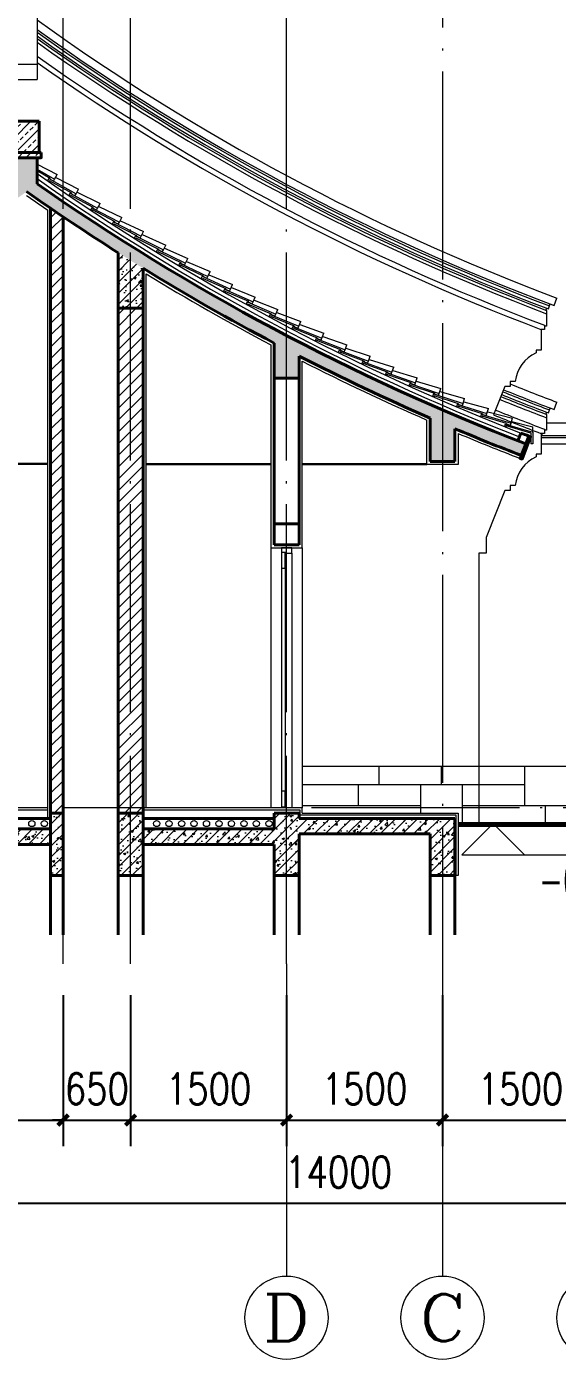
# Model space of a CAD drawing. Extents: x 577108 to 1042908, y 41950 to 81950.
# Drawn here: x 958592 to 963697, y 62595 to 75405 of the extents above; entities that cross this region are included whole.
import ezdxf
from ezdxf.enums import TextEntityAlignment as Align

# ---------------------------------------------------------------- set-up
doc = ezdxf.new("R2010")
doc.units = 0
doc.header["$LTSCALE"] = 1000
doc.header["$MEASUREMENT"] = 0
doc.linetypes.add('DOTE', pattern=[2.42, 2, -0.2, 0.02, -0.2])
doc.layers.get('0').update_dxf_attribs({"linetype": 'CONTINUOUS', "lineweight": 13})
doc.layers.get('Defpoints').update_dxf_attribs({"linetype": 'CONTINUOUS', "lineweight": 5})
for name, color, linetype, lineweight in [('AXIS', 3, 'CONTINUOUS', 15), ('AXIS_TEXT', 7, 'CONTINUOUS', 20), ('DIM_ELEV', 3, 'CONTINUOUS', 15), ('DOTE', 1, 'DOTE', 0), ('hatch', 8, 'CONTINUOUS', 5), ('LM-1', 7, 'CONTINUOUS', 18), ('LM-L', 7, 'CONTINUOUS', 15), ('LM-S', 8, 'CONTINUOUS', 5), ('PUB_HATCH', 8, 'CONTINUOUS', 5), ('PUB_TEXT', 7, 'CONTINUOUS', 20), ('REVISION', 1, 'CONTINUOUS', 5), ('wall', 2, 'CONTINUOUS', 40), ('瓦1', 8, 'CONTINUOUS', 15), ('瓦2', 2, 'CONTINUOUS', 15)]:
    doc.layers.add(name, color=color, linetype=linetype, lineweight=lineweight)
doc.styles.add('_TCH_AXIS', font='COMPLEX', dxfattribs={"bigfont": 'GBCBIG'})
doc.styles.add('_TCH_DIM', font='SIMPLEX', dxfattribs={"bigfont": 'GBCBIG'})
doc.styles.add('COMPLEX', font='COMPLEX')
doc.styles.add('DIM_FONT', font='SIMPLEX.shx', dxfattribs={"width": 0.8, "bigfont": 'hztxt.shx'})
doc.dimstyles.new('DIMN', dxfattribs={"dimtxt": 300, "dimasz": 100, "dimexe": 250, "dimexo": 300, "dimgap": 150, "dimtad": 1, "dimdec": 0, "dimzin": 0, "dimdsep": 46, "dimtxsty": 'DIM_FONT', "dimblk": 'ARCHTICK', "dimcen": 0.09, "dimclrt": 7, "dimazin": 2, "dimtfac": 1, "dimtdec": 0, "dimtix": 1, "dimtmove": 2, "dimatfit": 3, "dimldrblk": 'ARCHTICK', "dimfxl": 0, "dimtolj": 1, "dimtzin": 0, "dimarcsym": 0})
pattern_1 = [(45, (2780.93, -393083.01), (-53.0330086, 53.0330086), []), (50, (2780.93, -393083), (215.178055, -18.82564), [22.5, -247.5]), (355, (2780.93, -393083), (-41.6254, 225.65764), [18, -198]), (100.4514, (2798.86, -393084.58), (173.552815, 206.831863), [19.122057, -210.342634]), (46.1842, (2780.93, -393023), (320.172315, -49.655704), [33.75, -371.25]), (96.6356, (2807.6, -393027.14), (280.39881, 292.23536), [28.68309, -315.5139]), (351.1842, (2780.93, -393023), (280.39858, 292.23558), [27, -297]), (21, (2810.93, -393038), (179.072116, -120.785667), [22.5, -247.5]), (326, (2810.93, -393038), (72.9946, 217.545014), [18, -198]), (71.4514, (2825.85, -393048.07), (252.06679, 96.75915), [19.122057, -210.342634]), (37.5, (2780.93, -393083.01), (3.6479566, 99.868156), [0, -195.6, 0, -201, 0, -198.75]), (7.5, (2780.93, -393083.01), (78.920861, 118.323514), [0, -114.6, 0, -191.1, 0, -75.75]), (327.5, (2714.03, -393083.01), (160.146731, -6.7664615), [0, -75, 0, -234, 0, -310.5]), (317.5, (2684.03, -393083), (174.95585, 30.031495), [0, -97.5, 0, -155.4, 0, -220.5])]
pattern_2 = [(45, (2780.93, -393025.71), (-56.427121, 56.427121), [])]
pattern_3 = [(45, (2780.93, -393083.01), (-53.0330086, 53.0330086), []), (50, (2780.93, -393083), (215.178055, -18.82564), [22.5, -247.5]), (355, (2780.93, -393083), (-41.6254, 225.65764), [18, -198]), (100.4514, (2798.86, -393084.58), (173.552815, 206.831863), [19.122057, -210.342634]), (46.1842, (2780.93, -393023), (320.172315, -49.655704), [33.75, -371.25]), (96.6356, (2807.6, -393027.14), (280.39881, 292.23536), [28.68309, -315.5139]), (351.1842, (2780.93, -393023), (280.39858, 292.23558), [27, -297]), (21, (2810.93, -393038), (179.072116, -120.785667), [22.5, -247.5]), (326, (2810.93, -393038), (72.9946, 217.545014), [18, -198]), (71.4514, (2825.85, -393048.07), (252.06679, 96.75915), [19.122057, -210.342634]), (37.5, (2780.93, -393083.01), (3.6479566, 99.868156), [0, -195.6, 0, -201, 0, -198.75]), (7.5, (2780.93, -393083.01), (78.920861, 118.323514), [0, -114.6, 0, -191.1, 0, -75.75]), (327.5, (2714.03, -393083.01), (160.146731, -6.7664615), [0, -75, 0, -234, 0, -310.5]), (317.5, (2684.03, -393083), (174.95585, 30.031495), [0, -97.5, 0, -155.4, 0, -220.5])]
pattern_4 = [(45, (0, 0), (-53.0330086, 53.0330086), []), (50, (0, 0), (215.178055, -18.82564), [22.5, -247.5]), (355, (0, 0), (-41.6254, 225.65764), [18, -198]), (100.4514, (17.93, -1.57), (173.552815, 206.831863), [19.122057, -210.342634]), (46.1842, (1e-14, 60), (320.172315, -49.655704), [33.75, -371.25]), (96.6356, (26.68, 55.86), (280.39881, 292.23536), [28.68309, -315.5139]), (351.1842, (1e-14, 60), (280.39858, 292.23558), [27, -297]), (21, (30, 45), (179.072116, -120.785667), [22.5, -247.5]), (326, (30, 45), (72.9946, 217.545014), [18, -198]), (71.4514, (44.92, 34.93), (252.06679, 96.75915), [19.122057, -210.342634]), (37.5, (0, 0), (3.6479566, 99.868156), [0, -195.6, 0, -201, 0, -198.75]), (7.5, (0, 0), (78.920861, 118.323514), [0, -114.6, 0, -191.1, 0, -75.75]), (327.5, (-66.9, 1e-14), (160.146731, -6.7664615), [0, -75, 0, -234, 0, -310.5]), (317.5, (-96.9, 2e-14), (174.95585, 30.031495), [0, -97.5, 0, -155.4, 0, -220.5])]

# ---------------------------------------------------------------- blocks, each defined once
blk = doc.blocks.new('wa1')
at = {"layer": '瓦1'}
for p in [(-296, 55), (-47, 71)]:
    blk.add_line(p, (-291, 105), dxfattribs=at)
at = {"layer": '瓦2', "color": 2}
for p, q in [((-298, 33), (-296, 55)), ((-298, 33), (-258, 29)), ((2, 25), (-296, 55)), ((-258, 36), (-14, 11)), ((-258, 36), (-258, 29)), ((-14, 11), (-15, 1)), ((-15, 1), (0, 0)), ((2, 25), (0, 0))]:
    blk.add_line(p, q, dxfattribs=at)
blk = doc.blocks.new('_ArchTick')
at = {"color": 0, "linetype": 'ByBlock', "const_width": 0.4}
blk.add_lwpolyline([(-0.5, -0.5), (0.5, 0.5)], dxfattribs=at)
blk = doc.blocks.new('*D166')
at = {"layer": 'AXIS', "color": 0, "lineweight": -2, "transparency": 16777216}
for p, q in [((962592, 66095), (962592, 64645)), ((964092, 66095), (964092, 64645)), ((962592, 64895), (964092, 64895))]:
    blk.add_line(p, q, dxfattribs=at)
at = {"layer": 'Defpoints', "color": 0, "transparency": 16777216}
for p in [(962592, 66395), (964092, 66395), (964092, 64895)]:
    blk.add_point(p, dxfattribs=at)
at = {"layer": 'AXIS', "color": 0, "lineweight": -2, "transparency": 16777216, "xscale": 100, "yscale": 100, "zscale": 100, "rotation": 180}
blk.add_blockref('_ArchTick', (962592, 64895), dxfattribs=at)
at = {"layer": 'AXIS', "color": 0, "lineweight": -2, "transparency": 16777216, "xscale": 100, "yscale": 100, "zscale": 100}
blk.add_blockref('_ArchTick', (964092, 64895), dxfattribs=at)
at = {"layer": 'AXIS', "color": 7, "transparency": 16777216, "insert": (963342, 65195), "char_height": 300, "attachment_point": 5, "style": 'DIM_FONT'}
blk.add_mtext('\\A1;1500', dxfattribs=at)
blk = doc.blocks.new('*D167')
at = {"layer": 'AXIS', "color": 0, "lineweight": -2, "transparency": 16777216}
for p, q in [((961092, 66095), (961092, 64645)), ((962592, 66095), (962592, 64645)), ((961092, 64895), (962592, 64895))]:
    blk.add_line(p, q, dxfattribs=at)
at = {"layer": 'Defpoints', "color": 0, "transparency": 16777216}
for p in [(961092, 66395), (962592, 66395), (962592, 64895)]:
    blk.add_point(p, dxfattribs=at)
at = {"layer": 'AXIS', "color": 0, "lineweight": -2, "transparency": 16777216, "xscale": 100, "yscale": 100, "zscale": 100, "rotation": 180}
blk.add_blockref('_ArchTick', (961092, 64895), dxfattribs=at)
at = {"layer": 'AXIS', "color": 0, "lineweight": -2, "transparency": 16777216, "xscale": 100, "yscale": 100, "zscale": 100}
blk.add_blockref('_ArchTick', (962592, 64895), dxfattribs=at)
at = {"layer": 'AXIS', "color": 7, "transparency": 16777216, "insert": (961842, 65195), "char_height": 300, "attachment_point": 5, "style": 'DIM_FONT'}
blk.add_mtext('\\A1;1500', dxfattribs=at)
blk = doc.blocks.new('*D168')
at = {"layer": 'AXIS', "color": 0, "lineweight": -2, "transparency": 16777216}
for p, q in [((959592, 66095), (959592, 64645)), ((961092, 66095), (961092, 64645)), ((959592, 64895), (961092, 64895))]:
    blk.add_line(p, q, dxfattribs=at)
at = {"layer": 'Defpoints', "color": 0, "transparency": 16777216}
for p in [(959592, 66395), (961092, 66395), (961092, 64895)]:
    blk.add_point(p, dxfattribs=at)
at = {"layer": 'AXIS', "color": 0, "lineweight": -2, "transparency": 16777216, "xscale": 100, "yscale": 100, "zscale": 100, "rotation": 180}
blk.add_blockref('_ArchTick', (959592, 64895), dxfattribs=at)
at = {"layer": 'AXIS', "color": 0, "lineweight": -2, "transparency": 16777216, "xscale": 100, "yscale": 100, "zscale": 100}
blk.add_blockref('_ArchTick', (961092, 64895), dxfattribs=at)
at = {"layer": 'AXIS', "color": 7, "transparency": 16777216, "insert": (960342, 65195), "char_height": 300, "attachment_point": 5, "style": 'DIM_FONT'}
blk.add_mtext('\\A1;1500', dxfattribs=at)
blk = doc.blocks.new('*D169')
at = {"layer": 'AXIS', "color": 0, "lineweight": -2, "transparency": 16777216}
for p, q in [((958942, 66095), (958942, 64645)), ((959592, 66095), (959592, 64645)), ((958942, 64895), (958842, 64895)), ((958942, 64895), (959592, 64895)), ((959592, 64895), (959692, 64895))]:
    blk.add_line(p, q, dxfattribs=at)
at = {"layer": 'Defpoints', "color": 0, "transparency": 16777216}
for p in [(958942, 66395), (959592, 66395), (959592, 64895)]:
    blk.add_point(p, dxfattribs=at)
at = {"layer": 'AXIS', "color": 0, "lineweight": -2, "transparency": 16777216, "xscale": 100, "yscale": 100, "zscale": 100}
blk.add_blockref('_ArchTick', (958942, 64895), dxfattribs=at)
at = {"layer": 'AXIS', "color": 0, "lineweight": -2, "transparency": 16777216, "xscale": 100, "yscale": 100, "zscale": 100, "rotation": 180}
blk.add_blockref('_ArchTick', (959592, 64895), dxfattribs=at)
at = {"layer": 'AXIS', "color": 7, "transparency": 16777216, "insert": (959267, 65195), "char_height": 300, "attachment_point": 5, "style": 'DIM_FONT'}
blk.add_mtext('\\A1;650', dxfattribs=at)
blk = doc.blocks.new('*D170')
at = {"layer": 'AXIS', "color": 0, "lineweight": -2, "transparency": 16777216}
for p, q in [((956092, 66095), (956092, 64645)), ((958942, 66095), (958942, 64645)), ((956092, 64895), (958942, 64895))]:
    blk.add_line(p, q, dxfattribs=at)
at = {"layer": 'Defpoints', "color": 0, "transparency": 16777216}
for p in [(956092, 66395), (958942, 66395), (958942, 64895)]:
    blk.add_point(p, dxfattribs=at)
at = {"layer": 'AXIS', "color": 0, "lineweight": -2, "transparency": 16777216, "xscale": 100, "yscale": 100, "zscale": 100, "rotation": 180}
blk.add_blockref('_ArchTick', (956092, 64895), dxfattribs=at)
at = {"layer": 'AXIS', "color": 0, "lineweight": -2, "transparency": 16777216, "xscale": 100, "yscale": 100, "zscale": 100}
blk.add_blockref('_ArchTick', (958942, 64895), dxfattribs=at)
at = {"layer": 'AXIS', "color": 7, "transparency": 16777216, "insert": (957517, 65195), "char_height": 300, "attachment_point": 5, "style": 'DIM_FONT'}
blk.add_mtext('\\A1;2850', dxfattribs=at)
blk = doc.blocks.new('*D173')
at = {"layer": 'AXIS', "color": 0, "lineweight": -2, "transparency": 16777216}
for p, q in [((954592, 66095), (954592, 63845)), ((968592, 66095), (968592, 63845)), ((954592, 64095), (968592, 64095))]:
    blk.add_line(p, q, dxfattribs=at)
at = {"layer": 'Defpoints', "color": 0, "transparency": 16777216}
for p in [(954592, 66395), (968592, 66395), (968592, 64095)]:
    blk.add_point(p, dxfattribs=at)
at = {"layer": 'AXIS', "color": 0, "lineweight": -2, "transparency": 16777216, "xscale": 100, "yscale": 100, "zscale": 100, "rotation": 180}
blk.add_blockref('_ArchTick', (954592, 64095), dxfattribs=at)
at = {"layer": 'AXIS', "color": 0, "lineweight": -2, "transparency": 16777216, "xscale": 100, "yscale": 100, "zscale": 100}
blk.add_blockref('_ArchTick', (968592, 64095), dxfattribs=at)
at = {"layer": 'AXIS', "color": 7, "transparency": 16777216, "insert": (961592, 64395), "char_height": 300, "attachment_point": 5, "style": 'DIM_FONT'}
blk.add_mtext('\\A1;14000', dxfattribs=at)
blk = doc.blocks.new('_AXISO')
blk.add_circle((0, 0), 0.5)
at = {"layer": 'AXIS_TEXT', "style": 'COMPLEX', "width": 1.041667}
blk.add_attdef('A', text='', height=0.56, dxfattribs=at).set_placement((-0.25, -0.28), (0.25, -0.28), align=Align.FIT)

msp = doc.modelspace()

# ---------------------------------------------------------------- hatches: boundary and pattern name
at = {"layer": 'hatch'}
h = msp.add_hatch(dxfattribs=at)
h.set_pattern_fill('天然石材', color=256, scale=20, style=0)
h.set_pattern_definition([(45, (-99998.18, -368403.62), (-75.236162, 75.236162), []), (45, (-99961.18, -368441.82), (-75.236162, 75.236162), [42, -24])])
h.paths.add_polyline_path([(958711.9562, 74495.1001), (958471.9562, 74495.1001), (958471.9562, 74195.1001), (958711.9562, 74195.1001)])
h.paths.add_polyline_path([(958731.9562, 74195.1001), (958451.9562, 74195.1001), (958451.9562, 74145.1001), (958731.9562, 74145.1001)])
h = msp.add_hatch(dxfattribs=at)
h.set_pattern_fill('钢筋混凝土', color=256, scale=30, style=0)
h.set_pattern_definition(pattern_1)
h.paths.add_polyline_path([(958491.9562, 73895.1001, -0.0607177115), (953791.9562, 71395.1001), (953835.0776, 71283.1155, 0.0077609836), (954471.9562, 71539.7758), (954471.9562, 70995.1001), (954541.9562, 70995.1001), (954541.9562, 70925.1001), (954711.9562, 70925.1001), (954711.9562, 71642.5246, 0.0157579021), (955971.9562, 72238.6736), (955971.9562, 72025.1001), (956211.9562, 72025.1001), (956211.9562, 72363.4838, 0.0315594201), (958591.9562, 73818.6342, 0.0315594201), (960971.9562, 72363.4838), (960971.9562, 72025.1001), (961211.9562, 72025.1001), (961211.9562, 72238.6736, 0.0157579021), (962471.9562, 71642.5246), (962471.9562, 71225.1001), (962711.9562, 71225.1001), (962711.9562, 71539.7758, 0.0077609836), (963348.8348, 71283.1155), (963391.9562, 71395.1001, -0.0607177115), (958691.9562, 73895.1001), (958691.9562, 74145.1001), (958491.9562, 74145.1001)])
h = msp.add_hatch(dxfattribs=at)
h.set_pattern_fill('普通砖', color=256, scale=30, style=0)
h.set_pattern_definition(pattern_2)
h.paths.add_polyline_path([(958941.9562, 73578.022, -0.0016387227), (958821.9562, 73659.405), (958821.9562, 67845.1001), (958941.9562, 67845.1001)])
h = msp.add_hatch(dxfattribs=at)
h.set_pattern_fill('钢筋混凝土', color=256, scale=30, style=0)
h.set_pattern_definition(pattern_1)
h.paths.add_polyline_path([(959711.9562, 73082.3434, -0.0031968267), (959471.9562, 73232.0279), (959471.9562, 72698.2282), (959711.9562, 72698.2282)])
h = msp.add_hatch(dxfattribs=at)
h.set_pattern_fill('普通砖', color=256, scale=30, style=0)
h.set_pattern_definition(pattern_2)
h.paths.add_polyline_path([(959711.9562, 72698.2282), (959471.9562, 72698.2282), (959471.9562, 67845.1001), (959711.9562, 67845.1001)])
h = msp.add_hatch(dxfattribs=at)
h.set_pattern_fill('钢筋混凝土', color=256, scale=30, style=0)
h.set_pattern_definition(pattern_4)
h.paths.add_polyline_path([(954471.9562, 67245.1001), (954711.9562, 67245.1001), (954711.9562, 67545.1001), (955971.9562, 67545.1001), (955971.9562, 67245.1001), (956211.9562, 67245.1001), (956211.9562, 67545.1001), (958821.9562, 67545.1001), (958821.9562, 67695.1001), (954711.9562, 67695.1001), (954711.9562, 67895.1001), (954471.9562, 67895.1001)])
h.paths.add_polyline_path([(954711.9562, 67895.1001), (954711.9562, 68095.1001), (954471.9562, 68095.1001), (954471.9562, 67895.1001)])
h = msp.add_hatch(dxfattribs=at)
h.set_pattern_fill('钢筋混凝土', color=256, scale=30, style=0)
h.set_pattern_definition(pattern_3)
h.paths.add_polyline_path([(958941.9562, 67845.1001), (958821.9562, 67845.1001), (958821.9562, 67245.1001), (958941.9562, 67245.1001)])
h = msp.add_hatch(dxfattribs=at)
h.set_pattern_fill('钢筋混凝土', color=256, scale=30, style=0)
h.set_pattern_definition(pattern_3)
h.paths.add_polyline_path([(959591.9562, 67245.1001), (959711.9562, 67245.1001), (959711.9562, 67695.1001), (959711.9562, 67845.1001), (959591.9562, 67845.1001)])
h.paths.add_polyline_path([(959591.9562, 67845.1001), (959471.9562, 67845.1001), (959471.9562, 67245.1001), (959591.9562, 67245.1001)])
h = msp.add_hatch(dxfattribs=at)
h.set_pattern_fill('钢筋混凝土', color=256, scale=30, style=0)
h.set_pattern_definition(pattern_4)
h.paths.add_polyline_path([(961211.9562, 67645.1001), (962471.9562, 67645.1001), (962471.9562, 67245.1001), (962711.9562, 67245.1001), (962711.9562, 67795.1001), (961211.9562, 67795.1001), (961211.9562, 67845.1001), (960971.9562, 67845.1001), (960971.9562, 67695.1001), (959711.9562, 67695.1001), (959711.9562, 67545.1001), (960971.9562, 67545.1001), (960971.9562, 67245.1001), (961211.9562, 67245.1001)])
at = {"layer": 'LM-S'}
h = msp.add_hatch(dxfattribs=at)
h.set_pattern_fill('文化石01', color=256, scale=500, style=0)
h.set_pattern_definition([(0, (2781, -393083), (9e-13, 4000), [3000, -1000]), (0, (2781, -392883), (9e-13, 4000), [-1200, 1200, -600, 1000]), (0, (2781, -392683), (9e-13, 4000), [-1800, 2200]), (0, (2781, -392483), (9e-13, 4000), [1800, -2200]), (0, (2781, -392283), (9e-13, 4000), [-800, 3200]), (0, (2781, -392083), (9e-13, 4000), [1400, -1000, 1200, -400]), (0, (4181, -391883), (9e-13, 4000), [3200, -800]), (0, (2581, -391683), (9e-13, 4000), [2200, -1800]), (0, (1981, -391483), (9e-13, 4000), [1800, -2200]), (0, (2781, -391283), (9e-13, 4000), [3200, -800]), (0, (2781, -391083), (9e-13, 4000), [-1600, 1000, -600, 800]), (0, (4781, -390883), (9e-13, 4000), [2400, -1600]), (0, (3181, -390683), (9e-13, 4000), [1600, -800, 600, -1000]), (0, (3981, -390483), (9e-13, 4000), [1600, -600, 1000, -800]), (0, (5581, -390283), (9e-13, 4000), [2400, -1600]), (0, (3981, -390083), (9e-13, 4000), [1600, -2400]), (0, (4781, -389883), (9e-13, 4000), [1800, -2200]), (0, (4781, -389683), (9e-13, 4000), [-1200, 2800]), (0, (3581, -389483), (9e-13, 4000), [1200, -2800]), (0, (4781, -389283), (9e-13, 4000), [2800, -1200]), (90, (2781, -391483), (-4000, 1e-12), [600, -1600, 1400, -400]), (90, (3181, -391283), (-4000, 1e-12), [1000, -600, 400, -2000]), (90, (3381, -392083), (-4000, 1e-12), [400, -3600]), (90, (3581, -392483), (-4000, 1e-12), [400, -2400, 600, -600]), (90, (3781, -391683), (-4000, 1e-12), [400, -3600]), (90, (3981, -393083), (-4000, 1e-12), [600, -1800, 1000, -600]), (90, (4181, -392283), (-4000, 1e-12), [600, -3400]), (90, (4381, -391283), (-4000, 1e-12), [600, -200, 400, -2800]), (90, (4581, -392883), (-4000, 1e-12), [600, -3400]), (90, (4781, -391883), (-4000, 1e-12), [600, -200, 600, -400, 1000, -1200]), (90, (5181, -391883), (-4000, 1e-12), [-2800, 400, -400, 400]), (90, (5381, -391283), (-4000, 1e-12), [400, -3600]), (90, (5581, -392683), (-4000, 1e-12), [400, -1400, 1000, -1200]), (90, (5781, -392083), (-4000, 1e-12), [200, -2600, 600, -600]), (90, (5981, -391883), (-4000, 1e-12), [1000, -1000, 600, -1400]), (90, (6181, -390883), (-4000, 1e-12), [600, -1000, 400, -2000]), (90, (6381, -392283), (-4000, 1e-12), [400, -3600]), (90, (6581, -391883), (-4000, 1e-12), [400, -1200, 600, -1800])])
h.paths.add_polyline_path([(962741.9562, 67845.1001), (962741.9562, 67745.1001), (962942.0482, 67745.1001), (962942.0288, 68295.1001), (961241.9562, 68295.1001), (961241.9562, 67895.1001), (961241.9562, 67845.1001)])
h.paths.add_polyline_path([(962942.0288, 68295.1001), (962942.0482, 67745.1001), (963941.9562, 67745.1001), (963941.9562, 68295.1001)])
h.paths.add_polyline_path([(963941.9562, 67745.1001), (964241.9562, 67745.1001), (964241.9562, 68295.1001), (963941.9562, 68295.1001)])
h.paths.add_polyline_path([(964941.9562, 67845.1001), (964941.9562, 68295.1001), (964241.9562, 68295.1001), (964241.9562, 67745.1001), (964491.9562, 67745.1001), (964491.9562, 67795.1001), (964491.9562, 67845.1001)])
h.paths.add_polyline_path([(968741.9562, 68295.1001), (968441.9562, 68295.1001), (968441.9562, 67595.1001), (968741.9562, 67595.1001)])
h.paths.add_polyline_path([(965691.9562, 68295.1001), (965691.9562, 67595.1001), (968441.9562, 67595.1001), (968441.9562, 68295.1001)])

# ---------------------------------------------------------------- linework, layer by layer
for p, q in [((963591.9562, 71595.1001), (963921.9562, 71595.1001)), ((963541.9562, 71473.8565), (963941.9562, 71473.8565)), ((963541.9562, 71456.536), (963941.9562, 71456.536)), ((963541.9562, 71395.1001), (963941.9562, 71395.1001))]:
    msp.add_line(p, q)
for centre in [(958641.9562, 67745.1001), (958761.9562, 67745.1001), (959841.9562, 67745.1001), (959961.9562, 67745.1001), (960081.9562, 67745.1001), (960201.9562, 67745.1001), (960321.9562, 67745.1001), (960441.9562, 67745.1001), (960561.9562, 67745.1001), (960681.9562, 67745.1001), (960801.9562, 67745.1001), (960921.9562, 67745.1001)]:
    msp.add_circle(centre, 30)
at = {"layer": 'AXIS'}
for p, q in [((961091.9562, 66395.1001), (961091.9562, 63395.1001)), ((962591.9562, 66395.1001), (962591.9562, 63395.1001))]:
    msp.add_line(p, q, dxfattribs=at)
at = {"layer": 'DIM_ELEV'}
for p, q in [((963079.2193, 67745.1001), (962779.2193, 67445.1001)), ((963079.2193, 67745.1001), (963379.2193, 67445.1001)), ((962779.2193, 67445.1001), (964579.2193, 67445.1001))]:
    msp.add_line(p, q, dxfattribs=at)
at = {"layer": 'DOTE'}
for p, q in [((958941.9562, 66395.1001), (958941.9562, 77395.1001)), ((959591.9562, 66395.1001), (959591.9562, 77395.1001)), ((961091.9562, 66395.1001), (961091.9562, 77395.1001)), ((961091.9562, 66395.1001), (961091.9562, 77395.1001)), ((962591.9562, 77395.1001), (962591.9562, 66395.1001)), ((958791.9562, 67895.1001), (950591.9562, 67895.1001)), ((970591.9562, 67895.1001), (958941.9562, 67895.1001))]:
    msp.add_line(p, q, dxfattribs=at)
at = {"layer": 'hatch'}
for p, q in [((958691.9562, 75495.1001), (958691.9562, 74895.1001)), ((958491.9562, 75045.1001), (958691.9562, 75045.1001)), ((958491.9562, 74895.1001), (958691.9562, 74895.1001)), ((963665.5637, 72724.8972), (963691.9562, 72795.1001)), ((963610.5401, 72692.2058), (963628.2212, 72738.9752))]:
    msp.add_line(p, q, dxfattribs=at)
for radius, start, end in [(21612.9208, 234.32102574, 249.39642417), (21687.9208, 234.46316506, 249.39642417), (21707.9208, 234.50086069, 249.29099401), (21737.9208, 234.55724103, 249.29099401), (21757.9208, 234.5947197, 249.25858307), (21787.9208, 234.65077615, 249.28845578), (21897.9208, 234.85467461, 249.34132334), (21947.9208, 234.94651286, 249.29597155)]:
    msp.add_arc((971297.5445, 93025.606), radius, start, end, dxfattribs=at)
at = {"layer": 'LM-1'}
for p, q in [((959741.9562, 67895.1001), (959741.9562, 73028.7576)), ((960941.9562, 72345.4045), (960941.9562, 70395.1001)), ((961241.9562, 70395.1001), (961241.9562, 72189.658)), ((962441.9562, 71195.1001), (962441.9562, 71622.8708)), ((962741.9562, 71494.6391), (962741.9562, 71195.1001)), ((958791.9562, 71205.1001), (954741.9562, 71205.1001)), ((958791.9562, 71195.1001), (954741.9562, 71195.1001)), ((959741.9562, 71205.1001), (960941.9562, 71205.1001)), ((959741.9562, 71195.1001), (960941.9562, 71195.1001)), ((961241.9562, 71205.1001), (962441.9562, 71205.1001)), ((961241.9562, 71195.1001), (962441.9562, 71195.1001)), ((962741.9562, 71195.1001), (962441.9562, 71195.1001)), ((960941.9562, 70395.1001), (961241.9562, 70395.1001)), ((960941.9562, 70395.1001), (960941.9562, 67895.1001)), ((961141.9562, 70345.1001), (961141.9562, 67895.1001)), ((961241.9562, 70395.1001), (961241.9562, 67895.1001)), ((961041.9562, 70200.1001), (961041.9562, 68055.1001)), ((961076.9562, 70200.1001), (961076.9562, 68055.1001)), ((958791.9562, 67895.1001), (954741.9562, 67895.1001)), ((961241.9562, 67895.1001), (959711.9562, 67895.1001)), ((958791.9562, 67875.1001), (954711.9562, 67875.1001)), ((961221.9562, 67875.1001), (959711.9562, 67875.1001))]:
    msp.add_line(p, q, dxfattribs=at)
for points in [[(961041.9562, 70355.1001), (961081.9562, 70355.1001), (961081.9562, 70345.1001), (961141.9562, 70345.1001), (961141.9562, 70395.1001), (961041.9562, 70395.1001)], [(961041.9562, 70350.1001), (961041.9562, 70200.1001), (961076.9562, 70200.1001), (961076.9562, 70350.1001)], [(961041.9562, 68055.1001), (961041.9562, 67905.1001), (961076.9562, 67905.1001), (961076.9562, 68055.1001)]]:
    msp.add_lwpolyline(points, close=True, dxfattribs=at)
for points in [[(961241.9562, 67845.1001), (961241.9562, 67895.1001)], [(961241.9562, 67845.1001), (962741.9562, 67845.1001), (962741.9562, 67245.1001), (962721.9562, 67245.1001), (962721.9562, 67825.1001), (961221.9562, 67825.1001), (961221.9562, 67875.1001)]]:
    msp.add_lwpolyline(points, dxfattribs=at)
at = {"layer": 'LM-L'}
for p, q in [((958791.9562, 73643.5721), (958791.9562, 67795.1001)), ((963610.5401, 71692.2058), (963628.2212, 71738.9752)), ((963665.5637, 71724.8972), (963691.9562, 71795.1001)), ((963591.8871, 71699.2673), (963584.7975, 71680.5661)), ((963591.9562, 71677.8537), (963591.9562, 71525.1001)), ((963571.9562, 71495.1001), (963538.0631, 71495.1001)), ((963571.9562, 71535.7495), (963571.9562, 71495.1001)), ((963591.9562, 71525.1001), (963571.9562, 71525.1001)), ((961241.9562, 68295.1001), (964941.9562, 68295.1001))]:
    msp.add_line(p, q, dxfattribs=at)
msp.add_lwpolyline([(963541.9562, 71495.1001), (963541.9562, 71295.1001), (963491.9562, 71295.1001), (963491.9562, 71270.1001, 0.2592016427), (963291.9562, 70995.1001), (963241.9562, 70995.1001), (963241.9562, 70945.1001), (963191.9562, 70945.1001), (963011.9562, 70495.1001), (963011.9562, 70345.1001), (962941.9562, 70345.1001), (962942.0482, 67745.1001)], format="xyb", dxfattribs=at)
for centre, radius, start, end in [((971297.5445, 91925.606), 21920, 234.89529341, 248.94002916), ((971297.5445, 91925.606), 21960, 234.96862143, 248.7316804), ((971297.5445, 91925.606), 22150, 234.99725204, 235.62642643), ((971297.5445, 91925.606), 22150, 238.55384897, 242.12650628), ((971297.5445, 91925.606), 22150, 243.00087472, 246.43427234), ((971297.5445, 92025.606), 21737.9208, 248.01899772, 249.29099401), ((971297.5445, 92025.606), 21707.9208, 248.01874952, 249.29099401), ((971297.5445, 92025.606), 21687.9208, 248.01858368, 249.39642417), ((971297.5445, 92025.606), 21612.9208, 248.11647676, 249.39642417), ((971297.5445, 92025.606), 21787.9208, 248.01940986, 249.28845578), ((971297.5445, 92025.606), 21757.9208, 248.0191628, 249.25858307), ((971297.5445, 92025.606), 21947.9208, 248.02071608, 249.29597155), ((971297.5445, 92025.606), 21897.9208, 248.02030994, 249.34132334), ((971297.5445, 91925.606), 22150, 247.27821346, 248.94002916)]:
    msp.add_arc(centre, radius, start, end, dxfattribs=at)
at = {"layer": 'LM-S'}
for p, q in [((963591.8871, 72699.2673), (963584.7975, 72680.5661)), ((963591.9562, 72677.8537), (963591.9562, 72525.1001)), ((963571.9562, 72535.7495), (963571.9562, 72495.1001)), ((963591.9562, 72525.1001), (963571.9562, 72525.1001)), ((963571.9562, 72495.1001), (963538.0631, 72495.1001))]:
    msp.add_line(p, q, dxfattribs=at)
msp.add_lwpolyline([(963541.9562, 72495.1001), (963541.9562, 72295.1001), (963491.9562, 72295.1001), (963491.9562, 72270.1001, 0.2592016427), (963291.9562, 71995.1001), (963241.9562, 71995.1001), (963241.9562, 71945.1001), (963191.9562, 71945.1001), (963083.0669, 71672.8768)], format="xyb", dxfattribs=at)
at = {"layer": 'PUB_HATCH'}
msp.add_line((963551.2622, 71473.8565), (963551.2622, 71495.1001), dxfattribs=at)
at = {"layer": 'REVISION', "color": 4}
msp.add_line((964491.9562, 67715.1001), (962741.9562, 67715.1001), dxfattribs=at)
at = {"layer": 'wall'}
for p, q in [((958691.9562, 74145.1001), (958691.9562, 73895.1001)), ((958821.9562, 73659.405), (958821.9562, 66675.1001)), ((958941.9562, 73578.022), (958941.9562, 66675.1001)), ((959471.9562, 66675.1001), (959471.9562, 73232.0279)), ((959711.9562, 73082.3434), (959711.9562, 67695.1001)), ((959471.9562, 72698.2282), (959711.9562, 72698.2282)), ((960971.9562, 72025.1001), (960971.9562, 72363.4838)), ((961211.9562, 72238.6736), (961211.9562, 72025.1001)), ((961211.9562, 72025.1001), (960971.9562, 72025.1001)), ((960971.9562, 70425.1001), (960971.9562, 72025.1001)), ((961211.9562, 72025.1001), (961211.9562, 70425.1001)), ((962471.9562, 71225.1001), (962471.9562, 71642.5246)), ((962711.9562, 71539.7758), (962711.9562, 71225.1001)), ((963346.371, 71498.5347), (963317.3521, 71423.9834)), ((963420.7038, 71469.7564), (963348.8348, 71283.1155)), ((962711.9562, 71225.1001), (962471.9562, 71225.1001)), ((961211.9562, 70625.1001), (960971.9562, 70625.1001)), ((961211.9562, 70425.1001), (960971.9562, 70425.1001)), ((958821.9562, 67845.1001), (958941.9562, 67845.1001)), ((959471.9562, 67845.1001), (959711.9562, 67845.1001)), ((960971.9562, 67695.1001), (960971.9562, 67845.1001)), ((960971.9562, 67845.1001), (961211.9562, 67845.1001)), ((961211.9562, 67845.1001), (961211.9562, 67795.1001)), ((961211.9562, 67795.1001), (962711.9562, 67795.1001)), ((962711.9562, 67795.1001), (962711.9562, 66675.1001)), ((959711.9562, 67695.1001), (959711.9562, 66675.1001)), ((961211.9562, 67645.1001), (961211.9562, 66675.1001)), ((962471.9562, 67645.1001), (961211.9562, 67645.1001)), ((962471.9562, 66675.1001), (962471.9562, 67645.1001)), ((964491.9562, 67745.1001), (962741.9562, 67745.1001)), ((964491.9562, 67725.1001), (962741.9562, 67725.1001)), ((958821.9562, 67545.1001), (956211.9562, 67545.1001)), ((960971.9562, 67545.1001), (959711.9562, 67545.1001)), ((960971.9562, 66675.1001), (960971.9562, 67545.1001)), ((958941.9562, 67245.1001), (958821.9562, 67245.1001)), ((959711.9562, 67245.1001), (959471.9562, 67245.1001)), ((961211.9562, 67245.1001), (960971.9562, 67245.1001)), ((962711.9562, 67245.1001), (962471.9562, 67245.1001))]:
    msp.add_line(p, q, dxfattribs=at)
for points in [[(958711.9562, 74495.1001), (958711.9562, 74195.1001), (958471.9562, 74195.1001), (958471.9562, 74495.1001)], [(958731.9562, 74195.1001), (958451.9562, 74195.1001), (958451.9562, 74145.1001), (958731.9562, 74145.1001)], [(963420.7038, 71469.7564), (963439.3679, 71462.5695), (963356.7218, 71247.9409), (963338.0545, 71255.1193)]]:
    msp.add_lwpolyline(points, close=True, dxfattribs=at)
for points in [[(958821.9562, 67795.1001), (954711.9562, 67795.1001)], [(960971.9562, 67795.1001), (959711.9562, 67795.1001)], [(958821.9562, 67695.1001), (954711.9562, 67695.1001)], [(960971.9562, 67695.1001), (959711.9562, 67695.1001)]]:
    msp.add_lwpolyline(points, dxfattribs=at)
for radius, start, end in [(22120, 234.94281751, 237.68248738), (22000, 235.04161743, 248.94002916), (22120, 238.41514359, 242.17330394), (22120, 242.87399932, 246.48514557), (22120, 247.16137845, 248.94002916), (21920, 248.7316804, 248.94002916)]:
    msp.add_arc((971297.5445, 91925.606), radius, start, end, dxfattribs=at)
at = {"layer": '瓦1'}
for p, q in [((958691.9562, 74084.0624), (958886.1421, 73982.4545)), ((958861.3569, 73939.03), (958886.1421, 73982.4545)), ((963257.4663, 71609.6227), (963461.9562, 71559.0239)), ((963461.9562, 71508.3827), (963461.9562, 71559.0239))]:
    msp.add_line(p, q, dxfattribs=at)
at = {"layer": '瓦2', "color": 2}
for p, q in [((958691.9562, 74035.7182), (958861.3569, 73939.03)), ((958819.1817, 73945.8308), (958691.9562, 74018.4469)), ((958819.1817, 73945.8308), (958815.7117, 73939.7514)), ((958850.4513, 73919.9232), (958815.7117, 73939.7514)), ((958850.4513, 73919.9232), (958861.3569, 73939.03)), ((963194.8082, 71584.9534), (963187.9199, 71560.9211)), ((963202.3393, 71556.7882), (963187.9199, 71560.9211)), ((963194.8082, 71584.9534), (963461.9562, 71508.3827)), ((963205.0946, 71566.4011), (963202.3393, 71556.7882)), ((963441.9562, 71498.5112), (963205.0946, 71566.4011)), ((963441.9562, 71498.5112), (963441.9562, 71395.1001)), ((963461.9562, 71508.3827), (963461.9562, 71395.1001)), ((963461.9562, 71395.1001), (963441.9562, 71395.1001))]:
    msp.add_line(p, q, dxfattribs=at)

# ---------------------------------------------------------------- block references
at = {"xscale": -1}
for p, rotation in [((958792.9296, 73922.245), 325.2172717426868), ((958999.0687, 73780.8025), 325.8707363853809), ((959206.8076, 73641.7202), 326.5242010194661), ((959416.1191, 73505.0161), 327.1776656629804), ((959626.9761, 73370.7081), 327.8311302955935), ((959839.3512, 73238.8137), 328.4845949392726), ((960053.2167, 73109.3499), 329.1380595759928), ((960268.5448, 72982.3337), 329.7915242166291), ((960485.3075, 72857.7815), 330.4449888526482), ((960703.4767, 72735.7095), 331.0984534945333), ((960923.0238, 72616.1337), 331.7519181280881), ((961143.9204, 72499.0696), 332.4053827692008), ((961366.1377, 72384.5323), 333.0588474089636), ((961589.6469, 72272.5369), 333.712312045799), ((961814.4188, 72163.0979), 334.3657766863021), ((962040.4243, 72056.2294), 335.0192413263738), ((962267.6338, 71951.9455), 335.6727059611206), ((962496.018, 71850.2596), 336.3261706048413), ((962725.5469, 71751.1851), 336.9796352443054), ((962956.1909, 71654.7347), 337.6330998782202)]:
    msp.add_blockref('wa1', p, dxfattribs=dict(at, rotation=rotation))
at = {"layer": 'AXIS'}
ref = msp.add_blockref('_AXISO', (961091.9562, 62995.1001), dxfattribs=dict(at, xscale=800, yscale=800, zscale=800))
ref.add_attrib('A', 'D', dxfattribs={"layer": 'AXIS_TEXT', "height": 452.5483, "style": '_TCH_AXIS', "width": 1.235294}).set_placement((960865.682, 62768.8259), (961318.2304, 62768.8259), align=Align.FIT)
ref = msp.add_blockref('_AXISO', (962591.9562, 62995.1001), dxfattribs=dict(at, xscale=800, yscale=800, zscale=800))
ref.add_attrib('A', 'C', dxfattribs={"layer": 'AXIS_TEXT', "height": 452.5483, "style": '_TCH_AXIS', "width": 1.4}).set_placement((962365.682, 62768.8259), (962818.2304, 62768.8259), align=Align.FIT)
ref = msp.add_blockref('_AXISO', (964091.9562, 62995.1001), dxfattribs=dict(at, xscale=800, yscale=800, zscale=800))
ref.add_attrib('A', 'B', dxfattribs={"layer": 'AXIS_TEXT', "height": 452.5483, "style": '_TCH_AXIS', "width": 1.235294}).set_placement((963865.682, 62768.8259), (964318.2304, 62768.8259), align=Align.FIT)

# ---------------------------------------------------------------- texts
at = {"layer": 'PUB_TEXT', "style": '_TCH_DIM', "width": 0.705882}
msp.add_text('-0.150', height=297.5, dxfattribs=at).set_placement((963519.2193, 67047.6001))

# ---------------------------------------------------------------- dimensions: what is measured, and where the dimension line sits
at = {"layer": 'AXIS'}
for p1, p2, distance, picture, middle in [((954591.9562, 66395.1001), (968591.9562, 66395.1001), -2300, '*D173', (961591.9562, 64395.1001)), ((956091.9562, 66395.1001), (958941.9562, 66395.1001), -1500, '*D170', (957516.9562, 65195.1001)), ((958941.9562, 66395.1001), (959591.9562, 66395.1001), -1500, '*D169', (959266.9562, 65195.1001)), ((959591.9562, 66395.1001), (961091.9562, 66395.1001), -1500, '*D168', (960341.9562, 65195.1001)), ((961091.9562, 66395.1001), (962591.9562, 66395.1001), -1500, '*D167', (961841.9562, 65195.1001)), ((962591.9562, 66395.1001), (964091.9562, 66395.1001), -1500, '*D166', (963341.9562, 65195.1001))]:
    dim = msp.add_aligned_dim(p1=p1, p2=p2, distance=distance, dimstyle='DIMN', dxfattribs=at)
    dim.commit()
    dim.dimension.update_dxf_attribs({"geometry": picture, "text_midpoint": middle})

doc.saveas('drawing.dxf')
